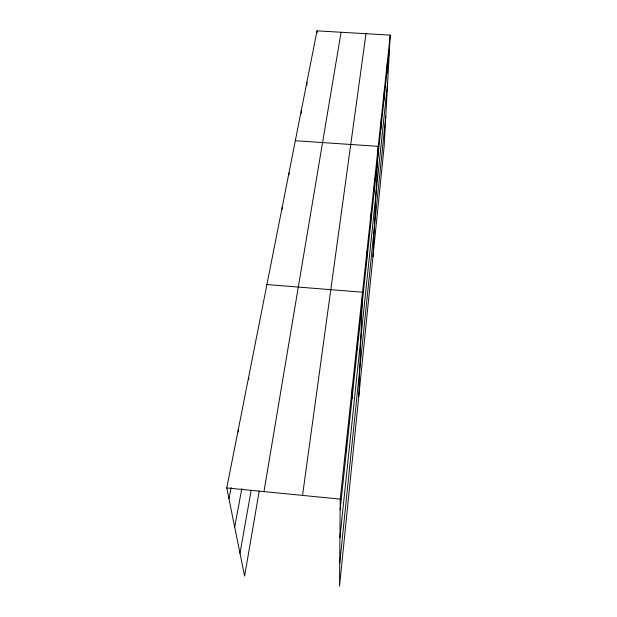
<?xml version="1.0" encoding="UTF-8"?>
<svg xmlns="http://www.w3.org/2000/svg" width="617" height="617" viewBox="0 0 617 617"><rect width="100%" height="100%" fill="white"/><g stroke="black" fill="none" stroke-linecap="round" stroke-linejoin="round"><path stroke-width="0.93" d="M390.237 35.115L340.229 499.107L339.535 586.15L384.152 146.36L390.237 35.115L317.022 30.85L226.763 487.954L244.61 576.116L259.225 491.009M346.361 451.667L346.569 440.314M352.045 398.505L352.353 386.643M357.266 349.708L357.652 337.46M358.755 396.677L362.526 292.227L266.93 284.545M366.39 264.392L366.899 251.659M370.401 226.902L370.956 214.022M374.133 191.98L374.727 179.007M372.953 256.772L378.244 146.352L295.327 140.73M380.882 128.868L381.537 115.819M383.944 100.255L384.615 87.221M386.82 73.377L387.515 60.366M339.712 563.568L385.802 116.181M339.921 537.754L387.623 82.84M340.144 509.796L389.528 48.064M302.538 495.405L365.974 33.696M263.96 491.61L341.078 32.254M239.974 553.218L251.188 490.23M234.684 527.065L241.825 488.587M228.953 498.775L231.136 487.538M226.763 487.954L340.229 499.107M238.17 430.211L238.455 431.977M248.582 377.457L248.828 379.293M282.146 207.482L282.27 209.325M288.964 172.953L289.065 174.804M301.281 110.59L301.381 113.381M306.857 82.346L306.942 85.138M317.022 30.85L317.061 32.693"/></g></svg>
